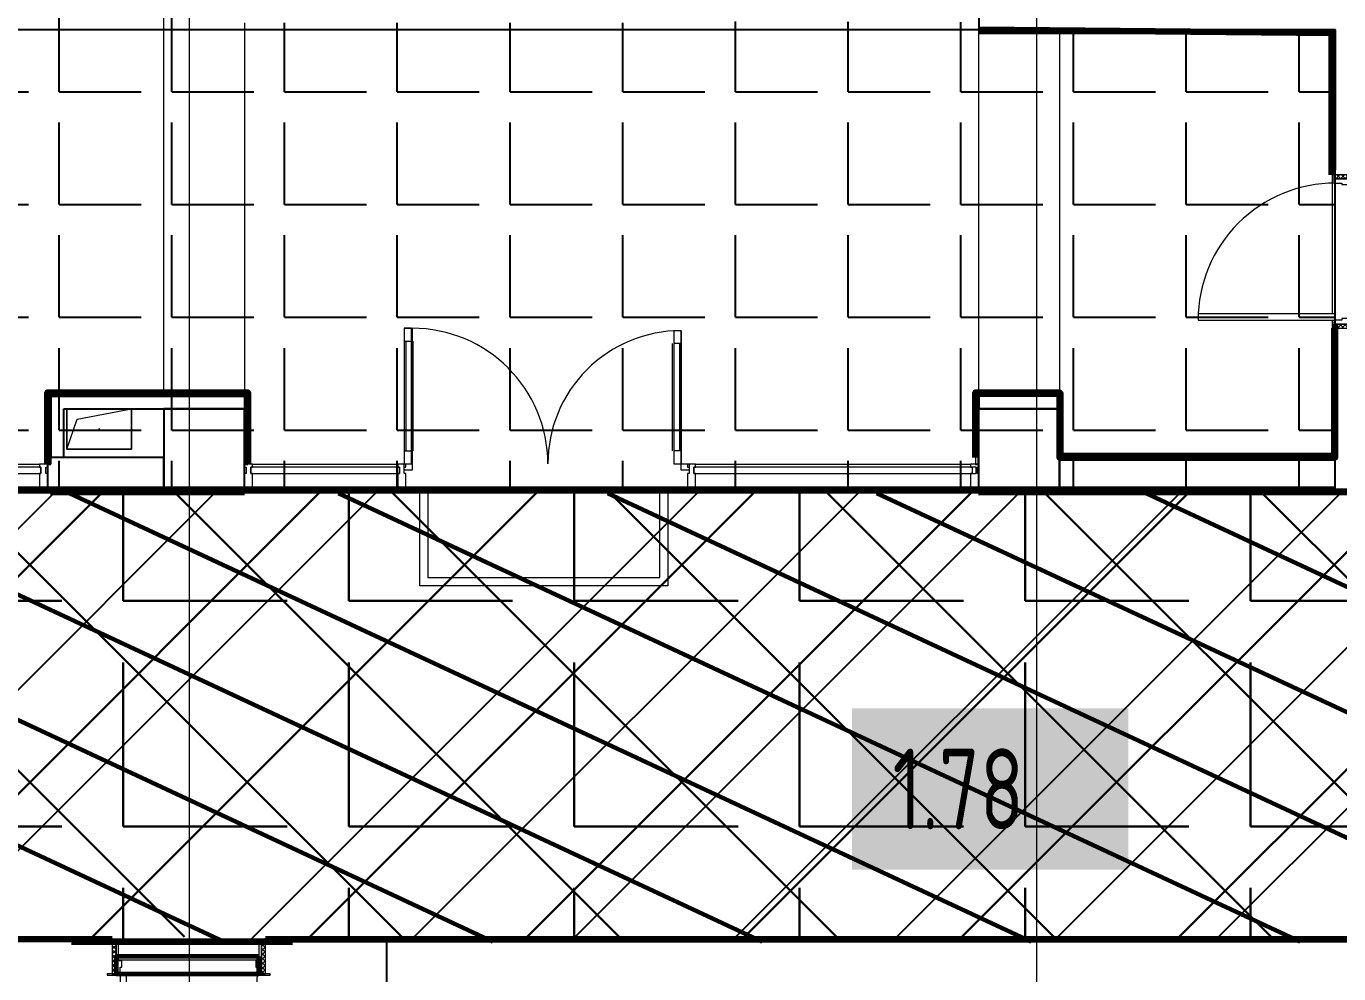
# Model space of a CAD drawing. Header units: millimetres. Extents: x -164500 to 426394, y -23753 to 102118.
# Drawn here: x 109763 to 117896, y 10264 to 16135 of the extents above; entities that cross this region are included whole.
import ezdxf

# ---------------------------------------------------------------- set-up
doc = ezdxf.new("R2010")
doc.units = ezdxf.units.MM
for name, color, linetype, lineweight in [('0) шлифовка', 5, 'Continuous', 60), ('1.4) Плинтус ПЛ-4', 6, 'Continuous', 60), ('284 стык. профилей', 1, 'Continuous', 120), ('384 ПК-3', 30, 'Continuous', 120), ('459 плитка КР3', 150, 'Continuous', 60), ('5.2) Л-1 Линолеум', 100, 'Continuous', 30), ('7.3) НЗ Керам. Плитка Пол', 3, 'Continuous', 30), ('A-DETL-GENF', 7, 'Continuous', 9), ('A-DOOR-2', 7, 'Continuous', 5), ('A-DOOR-FRAM-2', 7, 'Continuous', 5), ('A-FLOR', 7, 'Continuous', 9), ('A-GENM', 7, 'Continuous', 9), ('A-GLAZ-CURT-1', 7, 'Continuous', 5), ('A-GLAZ-CURT-2', 7, 'Continuous', 20), ('A-GLAZ-CWMG', 7, 'Continuous', 9), ('A-GLAZ-CWMG-1', 7, 'Continuous', 20), ('Оси', 7, 'Continuous', 9)]:
    doc.layers.add(name, color=color, linetype=linetype, lineweight=lineweight)
for name, color, linetype in [('1.1) плитка  КР1', 40, 'Continuous'), ('2) защита вин плитк', 6, 'Continuous'), ('3.2.3) П-9', 5, 'Continuous')]:
    doc.layers.add(name, color=color, linetype=linetype)
doc.layers.add('A-DOOR-1', color=7, linetype='Continuous', lineweight=5, true_color=0xc0c0c0)
doc.layers.add('A-DOOR-FRAM-1', color=7, linetype='Continuous', lineweight=5, true_color=0xc0c0c0)
doc.styles.add('СПДС', font='ГОСТ тип А.ttf', dxfattribs={"width": 0.9})
pattern_1 = [(135, (1826.41, 164.685), (-14.14214, -14.14214), []), (225, (1826.41, 164.685), (14.14214, -14.14214), [])]
pattern_2 = [(45, (-296.384, 164.685), (-14.1421, 14.1421), []), (135, (-296.384, 164.685), (-14.1421, -14.1421), [])]

# ---------------------------------------------------------------- blocks, each defined once
blk = doc.blocks.new('110_Дверь_СКБ_1Ст_Внутренняя1 - Д-8 950x2100h_охрана-V22-Объем проектирования 1 этажа')
at = {"layer": 'A-DOOR-2'}
h = blk.add_hatch(dxfattribs=at)
h.set_pattern_fill('FP_33', color=256, style=0, pattern_type=2)
h.set_pattern_definition(pattern_1)
h.paths.add_polyline_path([(487.5, 100), (462.5, 100), (462.5, -100), (487.5, -100), (487.5, 13.7)])
at = {"layer": 'A-DOOR-FRAM-2'}
h = blk.add_hatch(dxfattribs=at)
h.set_pattern_fill('FP_34', color=256, style=0, pattern_type=2)
h.set_pattern_definition(pattern_2)
h.paths.add_polyline_path([(-437.5, 100), (-462.5, 100), (-462.5, -100), (-437.5, -100), (-437.5, 16.5)])
at = {"layer": 'A-DOOR-1'}
for p, q in [((437.5, 950), (397.5, 950)), ((397.5, 950), (397.5, 100)), ((437.5, 100), (437.5, 950)), ((397.5, 100), (437.5, 100))]:
    blk.add_line(p, q, dxfattribs=at)
blk.add_arc((437.5, 100), 850, 90, 180, dxfattribs=at)
at = {"layer": 'A-DOOR-FRAM-1'}
for p, q in [((-422.5, 108), (-492.5, 108)), ((-492.5, 108), (-492.5, 100)), ((-492.5, 100), (-422.5, 100)), ((-437.5, 100), (-462.5, 100)), ((-462.5, 100), (-462.5, -100)), ((-412.5, 100), (-437.5, 100)), ((-437.5, 100), (-437.5, 20)), ((-437.5, -100), (-437.5, 100)), ((-422.5, 100), (-437.5, 100)), ((-437.5, 100), (-437.5, 99)), ((-437.5, 99), (-422.5, 99)), ((-422.5, 100), (-422.5, 108)), ((-422.5, 99), (-422.5, 100)), ((-412.5, 60), (-412.5, 100)), ((437.5, 100), (437.5, 60)), ((462.5, 100), (437.5, 100)), ((517.5, 108), (447.5, 108)), ((447.5, 108), (447.5, 100)), ((462.5, 100), (447.5, 100)), ((447.5, 100), (447.5, 99)), ((447.5, 100), (517.5, 100)), ((447.5, 99), (462.5, 99)), ((462.5, 20), (462.5, 100)), ((487.5, 100), (462.5, 100)), ((462.5, 100), (462.5, -100)), ((462.5, 99), (462.5, 100)), ((487.5, -100), (487.5, 100)), ((517.5, 100), (517.5, 108)), ((-437.5, 20), (-402.5, 20)), ((-422.5, 20), (-437.5, 20)), ((-437.5, 20), (-437.5, -100)), ((-422.5, -100), (-422.5, 20)), ((-402.5, 60), (-412.5, 60)), ((-402.5, 20), (-402.5, 60)), ((437.5, 60), (427.5, 60)), ((427.5, 60), (427.5, 20)), ((427.5, 20), (462.5, 20)), ((462.5, 20), (447.5, 20)), ((447.5, 20), (447.5, -100)), ((462.5, -100), (462.5, 20)), ((-422.5, -100), (-492.5, -100)), ((-492.5, -100), (-492.5, -108)), ((-492.5, -108), (-422.5, -108)), ((-462.5, -100), (-437.5, -100)), ((-437.5, -100), (-422.5, -100)), ((-422.5, -108), (-422.5, -100)), ((447.5, -100), (462.5, -100)), ((517.5, -100), (447.5, -100)), ((447.5, -100), (447.5, -108)), ((447.5, -108), (517.5, -108)), ((462.5, -100), (487.5, -100)), ((517.5, -108), (517.5, -100))]:
    blk.add_line(p, q, dxfattribs=at)
blk = doc.blocks.new('110_Дверь_СКБ_1Ст_Внутренняя1 - Д-14_п_ 950x2100h_охрана-33310230-Объем проектирования 1 этажа')
at = {"layer": 'A-DOOR-2'}
h = blk.add_hatch(dxfattribs=at)
h.set_pattern_fill('FP_33', color=256, style=0, pattern_type=2)
h.set_pattern_definition(pattern_1)
h.paths.add_polyline_path([(462.5, -100), (487.5, -100), (487.5, 100), (462.5, 99.4), (462.5, -75.3)])
at = {"layer": 'A-DOOR-FRAM-2'}
h = blk.add_hatch(dxfattribs=at)
h.set_pattern_fill('FP_34', color=256, style=0, pattern_type=2)
h.set_pattern_definition(pattern_2)
h.paths.add_polyline_path([(-462.5, -100), (-437.5, -100), (-437.5, 100), (-462.5, 100)])
at = {"layer": 'A-DOOR-1'}
for p, q in [((-412.5, 950), (-412.5, 100)), ((-372.5, 950), (-412.5, 950)), ((-372.5, 100), (-372.5, 950)), ((-412.5, 100), (-372.5, 100))]:
    blk.add_line(p, q, dxfattribs=at)
blk.add_arc((-412.5, 100), 850, 360, 90, dxfattribs=at)
at = {"layer": 'A-DOOR-FRAM-1'}
for p, q in [((-422.5, 108), (-492.5, 108)), ((-492.5, 108), (-492.5, 100)), ((-492.5, 100), (-422.5, 100)), ((-437.5, 100), (-462.5, 100)), ((-462.5, 100), (-462.5, -100)), ((-412.5, 100), (-437.5, 100)), ((-437.5, 100), (-437.5, 20)), ((-437.5, -100), (-437.5, 100)), ((-422.5, 100), (-437.5, 100)), ((-437.5, 100), (-437.5, 99)), ((-437.5, 99), (-422.5, 99)), ((-422.5, 100), (-422.5, 108)), ((-422.5, 99), (-422.5, 100)), ((-412.5, 60), (-412.5, 100)), ((437.5, 100), (437.5, 60)), ((462.5, 100), (437.5, 100)), ((517.5, 108), (447.5, 108)), ((447.5, 108), (447.5, 100)), ((462.5, 100), (447.5, 100)), ((447.5, 100), (447.5, 99)), ((447.5, 100), (517.5, 100)), ((447.5, 99), (462.5, 99)), ((462.5, 20), (462.5, 100)), ((487.5, 100), (462.5, 100)), ((462.5, 100), (462.5, -100)), ((462.5, 99), (462.5, 100)), ((487.5, -100), (487.5, 100)), ((517.5, 100), (517.5, 108)), ((-437.5, 20), (-402.5, 20)), ((-422.5, 20), (-437.5, 20)), ((-437.5, 20), (-437.5, -100)), ((-422.5, -100), (-422.5, 20)), ((-402.5, 60), (-412.5, 60)), ((-402.5, 20), (-402.5, 60)), ((437.5, 60), (427.5, 60)), ((427.5, 60), (427.5, 20)), ((427.5, 20), (462.5, 20)), ((462.5, 20), (447.5, 20)), ((447.5, 20), (447.5, -100)), ((462.5, -100), (462.5, 20)), ((-422.5, -100), (-492.5, -100)), ((-492.5, -100), (-492.5, -108)), ((-492.5, -108), (-422.5, -108)), ((-462.5, -100), (-437.5, -100)), ((-437.5, -100), (-422.5, -100)), ((-422.5, -108), (-422.5, -100)), ((447.5, -100), (462.5, -100)), ((517.5, -100), (447.5, -100)), ((447.5, -100), (447.5, -108)), ((447.5, -108), (517.5, -108)), ((462.5, -100), (487.5, -100)), ((517.5, -108), (517.5, -100))]:
    blk.add_line(p, q, dxfattribs=at)
blk = doc.blocks.new('Прямоугольный импост - Импост структурный с накладкой - 160мм Темный-32354018-Объем проектирования 1 этажа')
at = {"layer": 'A-GLAZ-CWMG'}
for p, q in [((108459, 13557), (109779, 13557)), ((108459, 13400), (109779, 13400))]:
    blk.add_line(p, q, dxfattribs=at)
blk = doc.blocks.new('Системная панель - Стекло - 40мм-32353599-Объем проектирования 1 этажа')
at = {"layer": 'A-GLAZ-CURT-1'}
h = blk.add_hatch(dxfattribs=at)
h.set_pattern_fill('FP_131', color=256, style=0, pattern_type=2)
h.set_pattern_definition([(225, (109319, 13340), (565.6854, -565.6854), [400, -1200]), (225, (109719, 13540), (565.6854, -565.6854), [1200, -400]), (225, (108919, 13740), (565.6854, -565.6854), [400, -1200])])
h.paths.add_polyline_path([(670, 40), (-670, 40), (-670, 0), (670, 0)])
at = {"layer": 'A-GLAZ-CURT-2'}
for p, q in [((670, 40), (-670, 40)), ((-670, 40), (-670, 0)), ((-670, 0), (670, 0)), ((670, 0), (670, 40))]:
    blk.add_line(p, q, dxfattribs=at)
blk = doc.blocks.new('Прямоугольный импост - Импост структурный с накладкой - 160мм Темный-V113-Объем проектирования 1 этажа')
at = {"layer": 'A-GLAZ-CWMG-1'}
for p, q in [((-50, 0), (-50, 17)), ((-50, 17), (0, 17)), ((-40, 0), (-50, 0)), ((-40, -40), (-40, 0)), ((0, 0), (-10, 0)), ((-10, 0), (-10, -40)), ((0, 17), (0, 0)), ((-50, -140), (-50, -40)), ((-50, -40), (-40, -40)), ((-10, -40), (0, -40)), ((0, -40), (0, -140)), ((0, -140), (-50, -140))]:
    blk.add_line(p, q, dxfattribs=at)
blk = doc.blocks.new('Системная панель - Стекло - 40мм-32354598-Объем проектирования 1 этажа')
at = {"layer": 'A-GLAZ-CURT-2'}
for p, q in [((875, 40), (-875, 40)), ((-875, 40), (-875, 0)), ((-875, 0), (875, 0)), ((875, 0), (875, 40))]:
    blk.add_line(p, q, dxfattribs=at)
blk = doc.blocks.new('Прямоугольный импост - Импост структурный с накладкой - 160мм Темный-32355000-Объем проектирования 1 этажа')
at = {"layer": 'A-GLAZ-CWMG'}
for p, q in [((113845.4, 13557), (115550, 13557)), ((113845.4, 13400), (115550, 13400))]:
    blk.add_line(p, q, dxfattribs=at)
blk = doc.blocks.new('Прямоугольный импост - Импост структурный с накладкой - 160мм Темный-V112-Объем проектирования 1 этажа')
at = {"layer": 'A-GLAZ-CWMG-1'}
for p, q in [((-25, 0), (-25, 17)), ((-25, 17), (25, 17)), ((-15, 0), (-25, 0)), ((-15, -40), (-15, 0)), ((25, 0), (15, 0)), ((15, 0), (15, -40)), ((25, 17), (25, 0)), ((-25, -140), (-25, -40)), ((-25, -40), (-15, -40)), ((15, -40), (25, -40)), ((25, -40), (25, -140)), ((25, -140), (-25, -140))]:
    blk.add_line(p, q, dxfattribs=at)
blk = doc.blocks.new('GM_Отверстие прямоугольное _в плите_ - Отверстие-V201-Объем проектирования 1 этажа')
at = {"layer": 'A-GENM'}
for p, q in [((-200, -125), (-200, 125)), ((-200, 125), (-200, -125)), ((-137.5, 62.5), (200, 125)), ((200, 125), (200, -125)), ((200, -125), (200, 125)), ((-200, -125), (-137.5, 62.5)), ((200, -125), (-200, -125)), ((-200, -125), (200, -125))]:
    blk.add_line(p, q, dxfattribs=at)
for start, end in [(360, 180), (180, 360)]:
    blk.add_arc((0, 0), 2.5, start, end, dxfattribs=at)
blk = doc.blocks.new('Системная панель - Стекло - 40мм-32354452-Объем проектирования 1 этажа')
at = {"layer": 'A-GLAZ-CURT-1'}
h = blk.add_hatch(dxfattribs=at)
h.set_pattern_fill('FP_190', color=256, style=0, pattern_type=2)
h.set_pattern_definition([(225, (111750.2, 13340), (565.6854, -565.6854), [400, -1200]), (225, (112150.2, 13540), (565.6854, -565.6854), [1200, -400]), (225, (111350.2, 13740), (565.6854, -565.6854), [400, -1200])])
h.paths.add_polyline_path([(460.2, 40), (-460.2, 40), (-459.8, 0), (460.2, 0), (460.2, 20.1)])
at = {"layer": 'A-GLAZ-CURT-2'}
for p, q in [((460.2, 40), (-460.2, 40)), ((-460.2, 40), (-460.2, 0)), ((-460.2, 0), (460.2, 0)), ((460.2, 0), (460.2, 40))]:
    blk.add_line(p, q, dxfattribs=at)
blk = doc.blocks.new('Прямоугольный импост - Импост структурный с накладкой - 160мм Темный-32355003-Объем проектирования 1 этажа')
at = {"layer": 'A-GLAZ-CWMG'}
for p, q in [((111100, 13557), (112000.4, 13557)), ((111100, 13400), (112000.4, 13400))]:
    blk.add_line(p, q, dxfattribs=at)
blk = doc.blocks.new('Прямоугольный импост - Импост структурный с накладкой - 160мм Темный-V211-Объем проектирования 1 этажа')
at = {"layer": 'A-GLAZ-CWMG-1'}
for p, q in [((0, 17), (-50, 17)), ((-50, 17), (-50, 0)), ((-50, 0), (-40, 0)), ((-40, 0), (-40, -40)), ((-10, -40), (-10, 0)), ((-10, 0), (0, 0)), ((0, 0), (0, 17)), ((-40, -40), (-50, -40)), ((-50, -40), (-50, -140)), ((0, -40), (-10, -40)), ((0, -140), (0, -40)), ((-50, -140), (0, -140))]:
    blk.add_line(p, q, dxfattribs=at)
blk = doc.blocks.new('Прямоугольный импост - Импост структурный с накладкой - 160мм Темный-30755595-Объем проектирования 1 этажа')
at = {"layer": 'A-GLAZ-CWMG-1'}
for p, q in [((0, 17), (-50, 17)), ((-50, 17), (-50, 0)), ((-50, 0), (-40, 0)), ((-40, 0), (-40, -40)), ((-10, -40), (-10, 0)), ((-10, 0), (0, 0)), ((0, 0), (0, 17)), ((-40, -40), (-50, -40)), ((-50, -40), (-50, -140)), ((0, -40), (-10, -40)), ((0, -140), (0, -40)), ((-50, -140), (0, -140))]:
    blk.add_line(p, q, dxfattribs=at)
blk = doc.blocks.new('Дверь_Витражная_остекление_ - ВВ-13 остекление-32355241-Объем проектирования 1 этажа')
at = {"layer": 'A-DETL-GENF'}
for p, q in [((-787.5, -20), (-832.5, -20)), ((-832.5, -845), (-832.5, -20)), ((-787.5, -20), (-832.5, -20)), ((-832.5, -20), (-832.5, -845)), ((-787.5, -845), (-787.5, -20)), ((-787.5, -845), (-787.5, -20)), ((837.5, -860), (837.5, -20)), ((837.5, -20), (837.5, -860)), ((882.5, -860), (882.5, -20)), ((882.5, -860), (882.5, -20)), ((-832.5, -100), (-787.5, -100)), ((-822.5, -765), (-822.5, -100)), ((-778.5, -765), (-778.5, -100)), ((828.5, -780), (828.5, -100)), ((882.5, -100), (837.5, -100)), ((872.5, -780), (872.5, -100)), ((-832.5, -765), (-787.5, -765)), ((882.5, -780), (837.5, -780)), ((-832.5, -845), (-787.5, -845)), ((-832.5, -845), (-787.5, -845)), ((882.5, -860), (837.5, -860)), ((837.5, -860), (882.5, -860))]:
    blk.add_line(p, q, dxfattribs=at)
at = {"layer": 'A-DOOR-1'}
for p, q in [((-882.5, 20), (-832.5, 20)), ((-882.5, -20), (-882.5, 20)), ((-832.5, 20), (-832.5, -20)), ((832.5, 20), (882.5, 20)), ((832.5, -20), (832.5, 20)), ((882.5, 20), (882.5, -20)), ((-832.5, -20), (-882.5, -20)), ((-832.5, -845), (-832.5, -20)), ((832.5, -860), (832.5, -20)), ((882.5, -20), (832.5, -20))]:
    blk.add_line(p, q, dxfattribs=at)
for centre, radius, start, end in [((-832.5, -20), 825, 270, 0), ((832.5, -20), 840, 180, 270)]:
    blk.add_arc(centre, radius, start, end, dxfattribs=at)

msp = doc.modelspace()

# ---------------------------------------------------------------- hatches: boundary and pattern name
at = {"layer": '0) шлифовка', "true_color": 0x2776bb}
h = msp.add_hatch(dxfattribs=at)
h.set_pattern_fill('ANSI31', color=152, scale=222, angle=110)
h.paths.add_polyline_path([(120423.702, 13242.938), (98764.702, 13242.938), (98764.702, 11204.938), (100894.702, 11204.938), (100894.702, 10463.938), (121274.702, 10463.938), (121274.702, 12292.938), (120423.702, 12292.938)])
at = {"layer": '1.1) плитка  КР1'}
h = msp.add_hatch(dxfattribs=at)
h.set_pattern_fill('ANGLE', color=256, scale=100)
h.set_pattern_definition([(0, (100885.7, 20617.94), (0, 698.5), [508, -190.5]), (90, (100885.7, 20617.94), (-698.5, 4e-14), [508, -190.5])])
h.paths.add_polyline_path([(108554.702, 20616.938), (108554.702, 20617.938), (108534.702, 20617.938), (108194.702, 20617.938), (108193.702, 20617.938), (108193.702, 20616.938), (101235.702, 20616.938), (100885.702, 20616.938), (100885.702, 17614.938), (101483.702, 17614.938), (101483.702, 16113.938), (115665.15, 16113.938), (115665.15, 16156.938), (115615.15, 16156.938), (115615.15, 16161.121), (113865.15, 16165.229), (113865.15, 16156.938), (113815.15, 16156.938), (112486.702, 16156.938), (112436.702, 16156.938), (111161.702, 16156.938), (111111.702, 16156.938), (111111.702, 16171.692), (111086.245, 16171.752), (111086.602, 16323.938), (111071.702, 16323.938), (111071.702, 16313.938), (110971.702, 16313.938), (110971.702, 16363.938), (110921.702, 16363.938), (110921.702, 16613.938), (110971.702, 16613.938), (110971.702, 16663.938), (111071.702, 16663.938), (111071.702, 16653.938), (111087.377, 16653.938), (111091.331, 18338.246), (111131.702, 18338.151), (111131.702, 18373.938), (111215.415, 18373.938), (111215.624, 18462.938), (111128.702, 18462.938), (111128.702, 18413.938), (111111.702, 18413.938), (111111.702, 18423.938), (111071.702, 18423.938), (111071.702, 18413.938), (110921.702, 18413.938), (110921.702, 18442.938), (110592.702, 18442.938), (110592.702, 19033.438), (110593.628, 20616.938)])
h.paths.add_polyline_path([(101462.702, 13263.938), (117874.702, 13263.938), (117874.702, 16113.938), (101462.702, 16113.938)])
h = msp.add_hatch(dxfattribs=at)
h.set_pattern_fill('ANGLE', color=256, scale=100)
h.set_pattern_definition([(0, (110175.5, 10361.5), (0, 698.5), [508, -190.5]), (90, (110175.5, 10361.5), (-698.5, 4e-14), [508, -190.5])])
h.paths.add_polyline_path([(111926.013, 10107.764), (110223.702, 10111.76), (110223.702, 6592.938), (110344.702, 6592.938), (110344.702, 6583.938), (110214.702, 6583.938), (110214.702, 10111.781), (110194.702, 10111.828), (110194.702, 6563.938), (110314.702, 6563.938), (110314.702, 6571.938), (110384.702, 6571.938), (110384.702, 6563.938), (110404.702, 6563.938), (110404.702, 6523.938), (110394.702, 6523.938), (110394.702, 6483.938), (110384.702, 6483.938), (110384.702, 6475.938), (110314.702, 6475.938), (110314.702, 6483.938), (110175.501, 6483.938), (110175.468, 6469.863), (111917.463, 6465.774), (111917.506, 6483.938), (111324.702, 6483.938), (111324.702, 6475.938), (111254.702, 6475.938), (111254.702, 6483.938), (111244.702, 6483.938), (111244.702, 6523.938), (111234.702, 6523.938), (111234.702, 6563.938), (111254.702, 6563.938), (111254.702, 6571.938), (111324.702, 6571.938), (111324.702, 6563.938), (111917.694, 6563.938), (111917.741, 6583.938), (111294.702, 6583.938), (111294.702, 6592.938), (111917.762, 6592.938)])
h.paths.add_polyline_path([(111965.702, 10234.938), (111244.702, 10234.938), (111244.702, 10243.938), (111244.702, 10255.938), (111204.702, 10255.938), (111204.702, 10263.938), (111194.702, 10263.938), (111194.702, 10303.938), (111184.702, 10303.938), (111184.702, 10343.938), (111204.702, 10343.938), (111204.702, 10359.458), (110334.702, 10361.5), (110334.702, 10343.938), (110354.702, 10343.938), (110354.702, 10303.938), (110344.702, 10303.938), (110344.702, 10263.938), (110334.702, 10263.938), (110334.702, 10255.938), (110294.702, 10255.938), (110294.702, 10243.938), (110294.702, 10234.938), (110223.702, 10234.938), (110223.702, 10111.76), (111926.013, 10107.764), (111917.762, 6592.938), (111965.702, 6592.938)])
at = {"layer": '2) защита вин плитк'}
h = msp.add_hatch(dxfattribs=at)
h.set_pattern_fill('ANSI31', color=256, scale=222)
h.paths.add_polyline_path([(120423.702, 13242.938), (98764.702, 13242.938), (98764.702, 11204.938), (100894.702, 11204.938), (100894.702, 10463.938), (121274.702, 10463.938), (121274.702, 12292.938), (120423.702, 12292.938)])
at = {"layer": '3.2.3) П-9'}
h = msp.add_hatch(dxfattribs=at)
h.set_pattern_fill('ANSI31', color=256, scale=222)
h.paths.add_polyline_path([(120423.702, 13242.938), (98764.702, 13242.938), (98764.702, 11204.938), (100894.702, 11204.938), (100894.702, 10463.938), (121274.702, 10463.938), (121274.702, 12292.938), (120423.702, 12292.938)])
at = {"layer": '5.2) Л-1 Линолеум'}
h = msp.add_hatch(dxfattribs=at)
h.set_pattern_fill('ANSI37', color=256, scale=300)
h.paths.add_polyline_path([(120423.702, 13270.774), (98764.702, 13270.774), (98764.702, 11232.774), (100894.702, 11232.774), (100894.702, 10491.774), (121274.702, 10491.774), (121274.702, 12320.774), (120423.702, 12320.774)])
at = {"layer": '7.3) НЗ Керам. Плитка Пол'}
h = msp.add_hatch(dxfattribs=at)
h.set_pattern_fill('ANGLE', color=256, scale=200)
h.set_pattern_definition([(0, (0, 0), (0, 1397), [1016, -381]), (90, (0, 0), (-1397, 9e-14), [1016, -381])])
h.paths.add_polyline_path([(120423.702, 13242.938), (98764.702, 13242.938), (98764.702, 11204.938), (100894.702, 11204.938), (100894.702, 10463.938), (121274.702, 10463.938), (121274.702, 12292.938), (120423.702, 12292.938)])

# ---------------------------------------------------------------- linework, layer by layer
for p, q in [((115665.15, 16363.938), (115665.15, 16093.938)), ((115665.15, 16113.938), (117874.702, 16113.938)), ((117874.702, 16113.938), (117874.702, 15243.938)), ((115665.151, 16093.938), (115665.151, 16092.938)), ((115665.151, 16092.938), (117853.702, 16092.938)), ((117853.702, 16093.938), (117854.702, 16093.938)), ((117853.702, 16092.938), (117853.702, 15213.938)), ((117853.702, 15213.938), (117854.702, 15213.938)), ((117854.702, 14263.938), (117853.702, 14263.938)), ((117853.702, 14263.938), (117853.702, 13484.938)), ((117874.702, 14233.938), (117874.702, 13463.938)), ((109893.702, 13864.938), (109893.702, 13463.938)), ((111135.702, 13864.938), (109893.702, 13864.938)), ((109914.702, 13843.938), (109914.702, 13463.938)), ((109914.702, 13420.938), (109914.702, 13843.938)), ((109914.702, 13843.938), (111114.702, 13843.938)), ((111114.702, 13843.938), (111114.702, 13420.938)), ((111135.702, 13420.938), (111135.702, 13864.938)), ((115644.151, 13864.938), (115644.151, 13463.938)), ((116185.702, 13864.938), (115644.151, 13864.938)), ((115645.151, 13463.938), (115645.151, 13863.938)), ((115662.787, 13863.938), (115664.71, 13863.938)), ((115664.702, 13420.938), (115664.702, 13843.938)), ((116164.702, 13843.938), (115664.702, 13843.938)), ((115665.151, 13843.938), (115665.151, 13763.938)), ((116164.702, 13843.938), (116164.702, 13263.938)), ((116185.702, 13484.938), (116185.702, 13864.938)), ((109994.702, 13463.938), (109994.702, 13763.938)), ((109994.702, 13763.938), (111114.702, 13763.938)), ((111114.702, 13763.938), (110614.702, 13763.938)), ((110614.702, 13763.938), (110614.702, 13463.938)), ((111114.702, 13263.938), (111114.702, 13763.938)), ((115644.702, 13801.762), (115644.702, 13743.171)), ((116164.702, 13763.938), (115664.702, 13763.938)), ((115664.702, 13763.938), (115664.702, 13263.938)), ((115665.151, 13763.938), (116164.702, 13763.938)), ((116164.702, 13463.938), (116164.702, 13763.938)), ((110614.702, 13463.938), (109893.702, 13463.938)), ((109893.702, 13463.938), (109893.702, 13263.938)), ((109894.702, 13463.938), (109894.702, 13420.938)), ((109894.702, 13420.938), (109914.702, 13420.938)), ((110614.702, 13463.938), (110614.702, 13263.938)), ((110614.702, 13263.938), (110614.702, 13463.938)), ((111114.702, 13420.938), (111134.702, 13420.938)), ((111134.702, 13420.938), (111135.702, 13420.938)), ((115644.151, 13463.938), (115645.151, 13463.938)), ((115644.702, 13420.938), (115664.702, 13420.938)), ((117874.702, 13463.938), (116164.702, 13463.938)), ((116164.702, 13263.938), (116164.702, 13463.938)), ((116185.702, 13483.938), (116184.702, 13483.938)), ((117853.702, 13484.938), (116185.702, 13484.938)), ((116185.702, 13484.938), (116185.702, 13483.938)), ((117854.702, 13484.938), (117854.702, 13483.938)), ((117854.702, 13484.938), (117854.702, 13484.938)), ((109893.702, 13263.938), (110614.702, 13263.938)), ((109913.702, 13263.938), (109913.702, 13243.938)), ((111114.702, 13263.938), (109914.702, 13263.938)), ((110614.702, 13263.938), (111114.702, 13263.938)), ((111114.702, 13253.938), (111114.702, 13263.938)), ((115664.702, 13263.938), (115663.702, 13263.938)), ((115663.702, 13263.938), (115663.702, 13243.938)), ((115664.702, 13263.938), (116164.702, 13263.938)), ((120444.702, 13263.938), (115664.702, 13263.938)), ((116164.702, 13263.938), (120994.702, 13263.938)), ((109913.702, 13243.938), (109913.702, 13242.938)), ((109913.702, 13242.938), (111114.702, 13242.938)), ((111115.702, 13253.938), (111114.702, 13253.938)), ((111114.702, 13242.938), (111114.702, 13243.938)), ((111114.702, 13242.938), (111115.702, 13242.938)), ((111115.702, 13242.938), (111115.702, 13253.938)), ((115663.702, 13243.938), (115663.702, 13242.938)), ((115663.702, 13242.938), (120424.702, 13242.938)), ((110294.702, 10484.938), (109169.702, 10484.938)), ((110264.702, 10463.938), (109224.702, 10463.938)), ((110294.702, 10483.938), (110294.702, 10484.938)), ((121253.702, 10484.938), (111244.702, 10484.938)), ((111244.702, 10484.938), (111244.702, 10483.938)), ((111244.702, 10483.938), (111244.702, 10471.938)), ((111274.702, 10463.938), (121274.702, 10463.938)), ((111994.702, 10463.938), (111994.702, 6563.938)), ((112043.243, 10483.938), (112041.399, 10483.938))]:
    msp.add_line(p, q)
msp.add_lwpolyline([(82778.702, 13263.938), (121274.702, 13263.938), (121274.702, 10463.938), (82778.702, 10463.938)], close=True)
at = {"layer": '1.1) плитка  КР1'}
msp.add_lwpolyline([(101462.702, 13263.938), (117874.702, 13263.938), (117874.702, 16113.938), (101462.702, 16113.938)], close=True, dxfattribs=at)
at = {"layer": '1.4) Плинтус ПЛ-4'}
for points in [[(111115.702, 13242.938), (109913.702, 13242.938)], [(121253.702, 12088.938), (121253.702, 12292.938), (120424.702, 12292.938), (120423.702, 13242.938), (115664.702, 13242.938)], [(111244.702, 10484.938), (121254.702, 10483.938), (121254.702, 10688.938)], [(109169.702, 10484.938), (110294.702, 10484.938)]]:
    msp.add_lwpolyline(points, dxfattribs=at)
at = {"layer": '284 стык. профилей'}
for points in [[(101462.702, 13263.938), (117874.702, 13263.938)], [(110042.296, 10463.938), (111412.176, 10463.938)]]:
    msp.add_lwpolyline(points, dxfattribs=at)
at = {"layer": '384 ПК-3'}
for points in [[(117853.702, 15213.938), (117853.702, 16092.938), (115665.15, 16113.938)], [(115644.151, 13463.938), (115644.151, 13864.938), (116164.702, 13864.938), (116164.702, 13463.938), (117874.702, 13463.938), (117874.702, 14288.938)], [(109894.702, 13420.938), (109894.702, 13864.938), (111135.702, 13864.938), (111135.702, 13420.938)]]:
    msp.add_lwpolyline(points, dxfattribs=at)
at = {"layer": '459 плитка КР3'}
msp.add_lwpolyline([(111204.702, 10370.224), (110319.702, 10370.224), (110319.702, 10263.938), (111204.702, 10263.938)], close=True, dxfattribs=at)
at = {"layer": 'A-FLOR'}
for p, q in [((110614.702, 13863.938), (110614.702, 18443.938)), ((111114.702, 16156.938), (111114.702, 13863.938)), ((115665.15, 13863.938), (115665.15, 16093.938)), ((115665.15, 16093.938), (117853.702, 16093.938)), ((116165.15, 16093.938), (116165.15, 13863.938)), ((117854.702, 16093.938), (117854.702, 14353.938)), ((117866.702, 15213.938), (117854.702, 15213.938)), ((117854.702, 14313.938), (117854.702, 13484.938)), ((117854.702, 14263.938), (117866.702, 14263.938)), ((111134.702, 13863.938), (109894.702, 13863.938)), ((109894.702, 13863.938), (109894.702, 13463.938)), ((111134.702, 13420.938), (111134.702, 13863.938)), ((115662.787, 13863.938), (115644.702, 13863.938)), ((115644.702, 13863.938), (115644.702, 13801.762)), ((116184.702, 13863.938), (115664.71, 13863.938)), ((116184.702, 13483.938), (116184.702, 13863.938)), ((115644.702, 13800.435), (115644.702, 13744.328)), ((115644.702, 13743.171), (115644.702, 13420.938)), ((117854.702, 13483.938), (116185.702, 13483.938)), ((115664.702, 13403.938), (115664.702, 13363.938)), ((109894.702, 13263.938), (109894.702, 13243.938)), ((111134.702, 13243.938), (111134.702, 13263.938)), ((112201.754, 12668.503), (112201.754, 13268.503)), ((112201.754, 13268.503), (112251.754, 13268.503)), ((112251.754, 13268.503), (112251.754, 12718.503)), ((113688.922, 12718.503), (113688.922, 13268.503)), ((113688.922, 13268.503), (113738.922, 13268.503)), ((113738.922, 13268.503), (113738.922, 12668.503)), ((115644.702, 13243.938), (115644.702, 13263.938)), ((108348.473, 13243.938), (112201.754, 13243.938)), ((111134.702, 13243.938), (112201.754, 13243.938)), ((112203.988, 13243.938), (113736.689, 13243.938)), ((113738.922, 13243.938), (120423.702, 13243.938)), ((112251.754, 12718.503), (113688.922, 12718.503)), ((113738.922, 12668.503), (112201.754, 12668.503)), ((109119.702, 10483.938), (110294.702, 10483.938)), ((110294.702, 10471.938), (110294.702, 10483.938)), ((112041.399, 10483.938), (111244.702, 10483.938)), ((121254.702, 10483.938), (112043.243, 10483.938)), ((111204.702, 10370.224), (110334.702, 10370.224)), ((110334.702, 10350.224), (111204.702, 10350.224))]:
    msp.add_line(p, q, dxfattribs=at)
at = {"layer": 'Оси'}
for points in [[(110774.702, -2042.321), (110774.702, 2957.679), (110774.702, 16892.225), (110774.702, 21892.225)], [(116024.702, -2042.321), (116024.702, 2957.679), (116024.702, 16779.035), (116024.702, 21779.035)]]:
    msp.add_lwpolyline(points, dxfattribs=at)

# ---------------------------------------------------------------- block references
for name, p, rotation in [('110_Дверь_СКБ_1Ст_Внутренняя1 - Д-14_п_ 950x2100h_охрана-33310230-Объем проектирования 1 этажа', (117974.702, 14726.438), 90), ('Дверь_Витражная_остекление_ - ВВ-13 остекление-32355241-Объем проектирования 1 этажа', (112987.65, 13403.938), 180), ('Системная панель - Стекло - 40мм-32353599-Объем проектирования 1 этажа', (109183.702, 13403.938), 180), ('Системная панель - Стекло - 40мм-32354452-Объем проектирования 1 этажа', (111614.926, 13403.938), 180), ('Системная панель - Стекло - 40мм-32354598-Объем проектирования 1 этажа', (114775.15, 13403.938), 180), ('110_Дверь_СКБ_1Ст_Внутренняя1 - Д-8 950x2100h_охрана-V22-Объем проектирования 1 этажа', (110782.202, 10363.938), 180)]:
    msp.add_blockref(name, p, dxfattribs=dict(rotation=rotation))
for name, p in [('GM_Отверстие прямоугольное _в плите_ - Отверстие-V201-Объем проектирования 1 этажа', (110214.702, 13638.938)), ('Прямоугольный импост - Импост структурный с накладкой - 160мм Темный-32354018-Объем проектирования 1 этажа', (64.702, -136.062)), ('Прямоугольный импост - Импост структурный с накладкой - 160мм Темный-30755595-Объем проектирования 1 этажа', (109893.702, 13403.938)), ('Прямоугольный импост - Импост структурный с накладкой - 160мм Темный-32355003-Объем проектирования 1 этажа', (64.702, -136.062)), ('Прямоугольный импост - Импост структурный с накладкой - 160мм Темный-32355000-Объем проектирования 1 этажа', (64.702, -136.062)), ('Прямоугольный импост - Импост структурный с накладкой - 160мм Темный-V211-Объем проектирования 1 этажа', (115664.702, 13403.938))]:
    msp.add_blockref(name, p)
at = {"extrusion": (0, 0, -1)}
for name, p in [('Прямоугольный импост - Импост структурный с накладкой - 160мм Темный-V113-Объем проектирования 1 этажа', (-111114.702, 13403.938)), ('Прямоугольный импост - Импост структурный с накладкой - 160мм Темный-V112-Объем проектирования 1 этажа', (-112090.15, 13403.938)), ('Прямоугольный импост - Импост структурный с накладкой - 160мм Темный-V112-Объем проектирования 1 этажа', (-113885.15, 13403.938))]:
    msp.add_blockref(name, p, dxfattribs=at)

# ---------------------------------------------------------------- texts
at = {"insert": (115130.221, 11658.93), "char_height": 500, "width": 1212.1515, "attachment_point": 1, "style": 'СПДС', "bg_fill": 1, "box_fill_scale": 1.5, "bg_fill_color": 7, "bg_fill_true_color": 16777215, "bg_fill_transparency": 0}
msp.add_mtext('1.78', dxfattribs=at)

doc.saveas('drawing.dxf')
